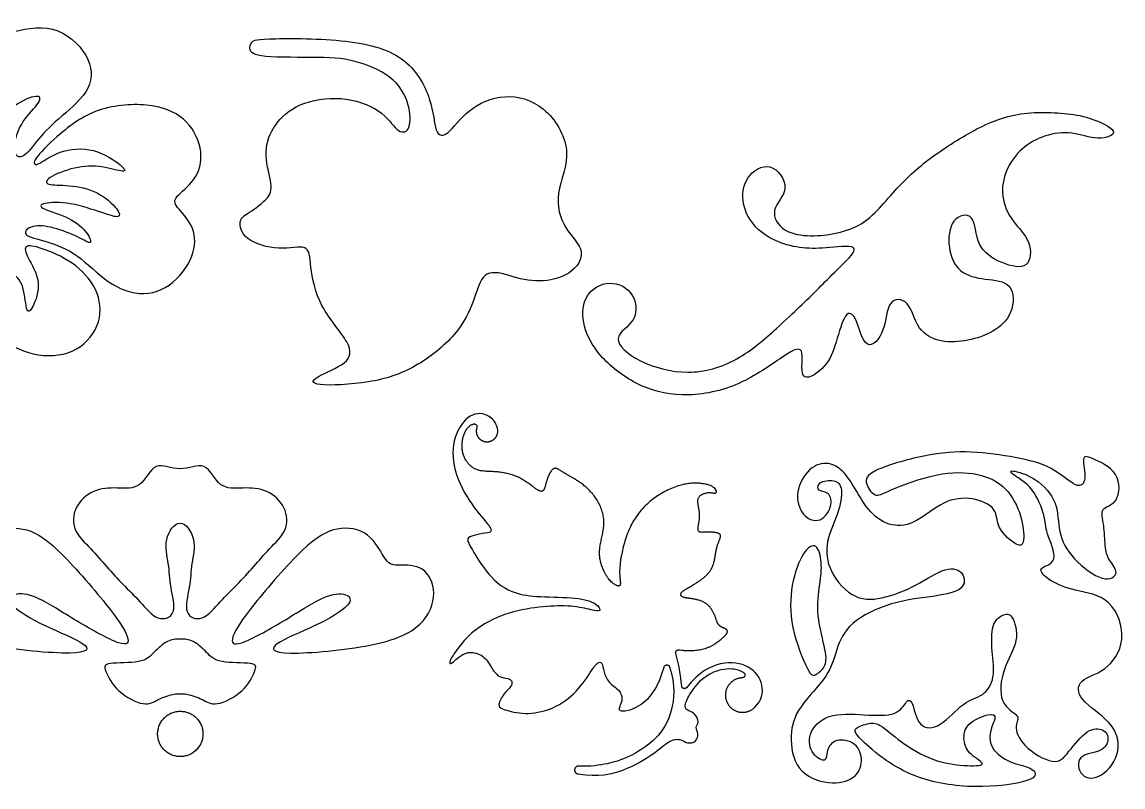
# Model space of a CAD drawing. Header units: millimetres. Extents: x -103 to 104, y -99 to 78.
# Drawn here: x 34.2 to 103.3, y -18.3 to 29.6 of the extents above; entities that cross this region are included whole.
import ezdxf

# ---------------------------------------------------------------- set-up
doc = ezdxf.new("R2010")
doc.units = ezdxf.units.MM
doc.header["$MEASUREMENT"] = 0
doc.layers.add('Default', color=18, linetype='Continuous')

msp = doc.modelspace()

# ---------------------------------------------------------------- linework, layer by layer
at = {"color": 5, "linetype": 'ByBlock', "lineweight": -2}
for points, knots in [([(27.883, 20.571), (27.818, 20.809), (27.61, 21.294), (27.593, 21.779), (27.576, 22.263), (27.749, 22.748), (27.662, 23.233), (27.576, 23.718), (27.229, 24.202), (27.108, 24.449), (26.987, 24.696), (27.091, 24.704), (27.844, 24.211), (28.493, 23.709), (28.909, 23.146), (29.324, 22.584), (29.506, 21.96), (29.662, 21.718), (29.818, 21.476), (29.947, 21.614), (30.004, 21.939), (30.06, 22.263), (30.043, 22.774), (30.155, 23.107), (30.268, 23.441), (30.51, 23.596), (30.61, 23.995), (30.709, 24.393), (30.666, 25.033), (30.748, 25.284), (30.83, 25.535), (31.038, 25.397), (31.22, 24.981), (31.402, 24.566), (31.557, 23.873), (31.665, 23.155), (31.774, 22.437), (31.834, 21.692), (31.934, 21.398), (32.033, 21.104), (32.172, 21.259), (32.258, 21.623), (32.345, 21.986), (32.38, 22.558), (32.652, 23.099), (32.925, 23.64), (33.436, 24.15), (33.946, 24.492), (34.457, 24.834), (34.968, 25.007), (35.206, 24.99), (35.444, 24.973), (35.409, 24.765), (35.175, 24.458), (34.942, 24.15), (34.509, 23.743), (34.202, 23.211), (33.894, 22.679), (33.713, 22.021), (33.756, 21.627), (33.799, 21.233), (34.068, 21.104), (34.345, 21.264), (34.622, 21.424), (34.907, 21.874), (35.292, 22.328), (35.677, 22.783), (36.162, 23.242), (36.755, 23.761), (37.348, 24.28), (38.049, 24.86), (38.374, 25.505), (38.698, 26.15), (38.646, 26.86), (38.235, 27.565), (37.824, 28.271), (37.054, 28.972), (35.253, 29.422), (34.223, 29.171), (33.392, 28.972), (32.561, 28.773), (31.93, 28.625), (31.293, 28.677), (30.657, 28.729), (30.017, 28.98), (29.281, 29.21), (28.545, 29.439), (27.714, 29.647), (26.892, 29.513), (26.07, 29.378), (25.256, 28.902), (24.741, 28.318), (24.226, 27.734), (24.009, 27.041), (24.087, 25.622), (24.382, 24.895), (24.689, 24.336), (24.996, 23.778), (25.317, 23.389), (25.343, 23.068), (25.048, 23.138), (24.589, 23.371), (24.131, 23.605), (23.507, 24.003), (22.802, 24.259), (22.097, 24.514), (21.309, 24.626), (20.586, 24.553), (19.863, 24.479), (19.206, 24.22), (18.63, 23.787), (18.054, 23.354), (17.561, 22.748), (17.327, 22.129), (17.094, 21.51), (17.119, 20.878), (17.262, 20.411), (17.405, 19.944), (17.665, 19.641), (17.474, 18.983), (17.024, 18.628), (16.817, 18.139), (16.609, 17.65), (16.643, 17.027), (16.89, 16.438), (17.137, 15.849), (17.596, 15.295), (18.323, 14.941), (19.05, 14.586), (20.045, 14.43), (21.01, 14.629), (21.975, 14.828), (22.91, 15.382), (23.767, 15.728), (24.624, 16.074), (25.403, 16.213), (25.957, 16.356), (26.511, 16.499), (26.84, 16.646), (26.914, 16.776), (26.987, 16.905), (26.805, 17.018), (26.381, 17.061), (25.957, 17.105), (25.291, 17.079), (24.594, 17.074), (23.897, 17.07), (23.17, 17.087), (22.646, 17.204), (22.123, 17.321), (21.802, 17.537), (21.75, 17.637), (21.698, 17.736), (21.915, 17.719), (22.287, 17.741), (22.659, 17.762), (23.187, 17.823), (23.862, 18.035), (24.537, 18.247), (25.36, 18.611), (25.762, 18.853), (26.165, 19.095), (26.147, 19.217), (25.827, 19.269), (25.507, 19.32), (24.884, 19.303), (24.343, 19.377), (23.802, 19.45), (23.343, 19.615), (22.958, 19.892), (22.573, 20.169), (22.261, 20.558), (22.226, 20.684), (22.192, 20.809), (22.434, 20.671), (22.936, 20.688), (23.438, 20.705), (24.2, 20.879), (24.953, 20.943), (25.706, 21.008), (26.45, 20.965), (26.922, 20.848), (27.394, 20.731), (27.593, 20.541), (27.732, 20.441), (27.87, 20.342), (27.948, 20.333), (27.883, 20.571)], [0, 0, 0, 0, 0.015385, 0.015385, 0.015385, 0.030769, 0.030769, 0.030769, 0.046154, 0.046154, 0.046154, 0.061538, 0.061538, 0.076923, 0.076923, 0.076923, 0.092308, 0.092308, 0.092308, 0.107692, 0.107692, 0.107692, 0.123077, 0.123077, 0.123077, 0.138462, 0.138462, 0.138462, 0.153846, 0.153846, 0.153846, 0.169231, 0.169231, 0.169231, 0.184615, 0.184615, 0.184615, 0.2, 0.2, 0.2, 0.215385, 0.215385, 0.215385, 0.230769, 0.230769, 0.230769, 0.246154, 0.246154, 0.246154, 0.261538, 0.261538, 0.261538, 0.276923, 0.276923, 0.276923, 0.292308, 0.292308, 0.292308, 0.307692, 0.307692, 0.307692, 0.323077, 0.323077, 0.323077, 0.338462, 0.338462, 0.338462, 0.353846, 0.353846, 0.353846, 0.369231, 0.369231, 0.369231, 0.384615, 0.384615, 0.384615, 0.4, 0.4, 0.415385, 0.415385, 0.415385, 0.430769, 0.430769, 0.430769, 0.446154, 0.446154, 0.446154, 0.461538, 0.461538, 0.461538, 0.476923, 0.476923, 0.476923, 0.492308, 0.492308, 0.507692, 0.507692, 0.507692, 0.523077, 0.523077, 0.538462, 0.538462, 0.538462, 0.553846, 0.553846, 0.553846, 0.569231, 0.569231, 0.569231, 0.584615, 0.584615, 0.584615, 0.6, 0.6, 0.6, 0.615385, 0.615385, 0.615385, 0.630769, 0.630769, 0.646154, 0.646154, 0.646154, 0.661538, 0.661538, 0.661538, 0.676923, 0.676923, 0.676923, 0.692308, 0.692308, 0.692308, 0.707692, 0.707692, 0.707692, 0.723077, 0.723077, 0.723077, 0.738462, 0.738462, 0.738462, 0.753846, 0.753846, 0.753846, 0.769231, 0.769231, 0.769231, 0.784615, 0.784615, 0.784615, 0.8, 0.8, 0.8, 0.815385, 0.815385, 0.815385, 0.830769, 0.830769, 0.830769, 0.846154, 0.846154, 0.846154, 0.861538, 0.861538, 0.861538, 0.876923, 0.876923, 0.876923, 0.892308, 0.892308, 0.892308, 0.907692, 0.907692, 0.907692, 0.923077, 0.923077, 0.923077, 0.938462, 0.938462, 0.938462, 0.953846, 0.953846, 0.953846, 0.969231, 0.969231, 0.969231, 1, 1, 1, 1]), ([(64.788, 13.754), (64.129, 13.96), (63.606, 14.036), (63.273, 13.762), (62.94, 13.488), (62.796, 12.863), (62.552, 12.188), (62.307, 11.513), (61.961, 10.788), (61.337, 10.062), (60.712, 9.336), (59.809, 8.611), (58.898, 8.096), (57.987, 7.581), (57.067, 7.277), (55.957, 7.096), (54.848, 6.915), (53.548, 6.856), (52.941, 6.927), (52.333, 6.999), (52.418, 7.201), (52.84, 7.442), (53.261, 7.682), (54.021, 7.961), (54.438, 8.294), (54.856, 8.627), (54.932, 9.016), (54.599, 9.606), (54.266, 10.197), (52.78, 11.783), (52.443, 13.606), (52.359, 14.277), (52.274, 14.948), (52.274, 15.378), (51.966, 15.5), (51.658, 15.623), (51.042, 15.437), (50.338, 15.466), (49.633, 15.496), (48.84, 15.741), (48.401, 16.082), (47.962, 16.424), (47.878, 16.863), (47.929, 17.133), (47.979, 17.403), (48.165, 17.504), (48.511, 17.732), (48.857, 17.96), (49.363, 18.314), (49.625, 18.631), (49.886, 18.947), (49.903, 19.226), (49.815, 19.711), (49.726, 20.196), (49.532, 20.888), (49.549, 21.512), (49.566, 22.137), (49.793, 22.693), (50.148, 23.196), (50.502, 23.698), (50.983, 24.145), (51.692, 24.449), (52.401, 24.752), (53.337, 24.913), (54.236, 24.845), (55.135, 24.778), (55.995, 24.482), (56.578, 24.082), (57.16, 23.681), (57.463, 23.174), (58.037, 22.685), (58.307, 22.702), (58.455, 22.959), (58.603, 23.217), (58.628, 23.715), (58.497, 24.284), (58.366, 24.854), (58.079, 25.495), (57.514, 26.005), (56.949, 26.516), (56.105, 26.896), (55.337, 27.119), (54.569, 27.343), (53.877, 27.41), (52.814, 27.427), (51.751, 27.444), (50.317, 27.41), (49.523, 27.486), (48.73, 27.562), (48.578, 27.748), (48.54, 27.921), (48.502, 28.094), (48.578, 28.254), (48.646, 28.368), (48.713, 28.482), (48.772, 28.549), (49.755, 28.587)], [1.3061224, 1.3061224, 1.3061224, 1.3061224, 1.3265306, 1.3265306, 1.3265306, 1.3469388, 1.3469388, 1.3469388, 1.3673469, 1.3673469, 1.3673469, 1.3877551, 1.3877551, 1.3877551, 1.4081633, 1.4081633, 1.4081633, 1.4285714, 1.4285714, 1.4285714, 1.4489796, 1.4489796, 1.4489796, 1.4693878, 1.4693878, 1.4693878, 1.4897959, 1.4897959, 1.4897959, 1.5102041, 1.5306122, 1.5306122, 1.5306122, 1.5510204, 1.5510204, 1.5510204, 1.5714286, 1.5714286, 1.5714286, 1.5918367, 1.5918367, 1.5918367, 1.6122449, 1.6122449, 1.6122449, 1.6326531, 1.6326531, 1.6326531, 1.6530612, 1.6530612, 1.6530612, 1.6734694, 1.6734694, 1.6734694, 1.6938776, 1.6938776, 1.6938776, 1.7142857, 1.7142857, 1.7142857, 1.7346939, 1.7346939, 1.7346939, 1.755102, 1.755102, 1.755102, 1.7755102, 1.7755102, 1.7755102, 1.7959184, 1.7959184, 1.8163265, 1.8163265, 1.8163265, 1.8367347, 1.8367347, 1.8367347, 1.8571429, 1.8571429, 1.8571429, 1.877551, 1.877551, 1.877551, 1.8979592, 1.8979592, 1.8979592, 1.9183673, 1.9183673, 1.9183673, 1.9387755, 1.9387755, 1.9387755, 1.9591837, 1.9591837, 1.9591837, 2, 2, 2, 2]), ([(49.755, 28.587), (50.738, 28.625), (52.645, 28.634), (54.24, 28.478), (55.835, 28.322), (57.118, 28.001), (58.033, 27.343), (58.949, 26.685), (59.497, 25.689), (59.78, 24.837), (60.062, 23.985), (60.079, 23.276), (60.218, 22.892), (60.358, 22.508), (60.619, 22.449), (60.953, 22.723), (61.286, 22.997), (61.691, 23.605), (62.29, 24.081), (62.889, 24.558), (63.682, 24.904), (64.509, 24.963), (65.336, 25.022), (66.197, 24.795), (66.935, 24.183), (67.673, 23.571), (68.289, 22.575), (68.374, 21.618), (68.458, 20.66), (68.011, 19.74), (67.889, 18.918), (67.766, 18.095), (67.969, 17.369), (68.332, 16.779), (68.694, 16.188), (69.218, 15.732), (69.298, 15.247), (69.378, 14.762), (69.015, 14.247), (68.019, 13.579), (66.613, 13.276), (65.446, 13.547), (64.788, 13.754)], [2, 2, 2, 2, 2.0204082, 2.0204082, 2.0204082, 2.0408163, 2.0408163, 2.0408163, 2.0612245, 2.0612245, 2.0612245, 2.0816327, 2.0816327, 2.0816327, 2.1020408, 2.1020408, 2.1020408, 2.122449, 2.122449, 2.122449, 2.1428571, 2.1428571, 2.1428571, 2.1632653, 2.1632653, 2.1632653, 2.1836735, 2.1836735, 2.1836735, 2.2040816, 2.2040816, 2.2040816, 2.2244898, 2.2244898, 2.2244898, 2.244898, 2.244898, 2.244898, 2.2653061, 2.2653061, 2.2857143, 2.3061224, 2.3061224, 2.3061224, 2.3061224]), ([(36.452, 22.467), (37.088, 23.025), (37.893, 23.674), (38.889, 24.051), (39.884, 24.427), (41.07, 24.531), (42.048, 24.436), (43.026, 24.341), (43.797, 24.046), (44.359, 23.562), (44.922, 23.077), (45.277, 22.402), (45.407, 21.753), (45.536, 21.104), (45.441, 20.48), (45.143, 19.978), (44.844, 19.476), (44.342, 19.095), (44.069, 18.823), (43.797, 18.55), (43.753, 18.386), (43.926, 18.126), (44.1, 17.866), (44.489, 17.511), (44.753, 17.061), (45.017, 16.611), (45.156, 16.066), (45.021, 15.43), (44.887, 14.793), (44.48, 14.066), (43.918, 13.53), (43.355, 12.993), (42.637, 12.647), (41.884, 12.625), (41.131, 12.604), (40.343, 12.907), (39.646, 13.387), (38.949, 13.867), (38.343, 14.525), (37.712, 14.98), (37.08, 15.434), (36.422, 15.685), (35.816, 15.867), (35.21, 16.049), (34.656, 16.161), (34.5, 16.334), (34.345, 16.507), (34.587, 16.741), (34.933, 16.832), (35.279, 16.923), (35.729, 16.871), (36.236, 16.737), (36.742, 16.603), (37.305, 16.386), (38.144, 15.979), (38.421, 15.789), (38.512, 15.828), (38.603, 15.867), (38.508, 16.135), (38.283, 16.438), (38.058, 16.741), (37.703, 17.079), (37.179, 17.338), (36.656, 17.598), (35.963, 17.78), (35.643, 17.931), (35.323, 18.083), (35.375, 18.204), (35.699, 18.277), (36.024, 18.351), (36.621, 18.377), (37.292, 18.26), (37.963, 18.143), (38.707, 17.884), (39.244, 17.702), (39.78, 17.52), (40.109, 17.416), (40.261, 17.451), (40.412, 17.485), (40.386, 17.659), (39.928, 18.247), (39.495, 18.663), (38.954, 18.935), (38.413, 19.208), (37.764, 19.338), (36.647, 19.442), (35.712, 19.39), (35.712, 19.701), (36.019, 19.905), (36.327, 20.108), (36.941, 20.359), (37.538, 20.493), (38.136, 20.627), (38.716, 20.645), (39.257, 20.567), (39.798, 20.489), (40.3, 20.316), (40.533, 20.299), (40.767, 20.281), (40.732, 20.42), (40.395, 20.701), (40.057, 20.982), (39.417, 21.406), (38.716, 21.588), (38.015, 21.77), (37.253, 21.709), (36.63, 21.484), (36.006, 21.259), (35.522, 20.87), (35.253, 20.757), (34.985, 20.645), (34.933, 20.809), (35.141, 21.125), (35.349, 21.441), (35.816, 21.909), (36.452, 22.467)], [0, 0, 0, 0, 0.02439, 0.02439, 0.02439, 0.04878, 0.04878, 0.04878, 0.073171, 0.073171, 0.073171, 0.097561, 0.097561, 0.097561, 0.121951, 0.121951, 0.121951, 0.146341, 0.146341, 0.146341, 0.170732, 0.170732, 0.170732, 0.195122, 0.195122, 0.195122, 0.219512, 0.219512, 0.219512, 0.243902, 0.243902, 0.243902, 0.268293, 0.268293, 0.268293, 0.292683, 0.292683, 0.292683, 0.317073, 0.317073, 0.317073, 0.341463, 0.341463, 0.341463, 0.365854, 0.365854, 0.365854, 0.390244, 0.390244, 0.390244, 0.414634, 0.414634, 0.414634, 0.439024, 0.439024, 0.463415, 0.463415, 0.463415, 0.487805, 0.487805, 0.487805, 0.512195, 0.512195, 0.512195, 0.536585, 0.536585, 0.536585, 0.560976, 0.560976, 0.560976, 0.585366, 0.585366, 0.585366, 0.609756, 0.609756, 0.609756, 0.634146, 0.634146, 0.634146, 0.658537, 0.658537, 0.682927, 0.682927, 0.682927, 0.707317, 0.707317, 0.731707, 0.756098, 0.756098, 0.756098, 0.780488, 0.780488, 0.780488, 0.804878, 0.804878, 0.804878, 0.829268, 0.829268, 0.829268, 0.853659, 0.853659, 0.853659, 0.878049, 0.878049, 0.878049, 0.902439, 0.902439, 0.902439, 0.926829, 0.926829, 0.926829, 0.95122, 0.95122, 0.95122, 1, 1, 1, 1]), ([(35.5, 15.443), (36.024, 15.27), (36.751, 14.967), (38.006, 14.092), (38.534, 13.521), (38.841, 12.881), (39.148, 12.24), (39.235, 11.53), (39.032, 10.855), (38.828, 10.18), (38.335, 9.539), (37.655, 9.159), (36.976, 8.778), (36.11, 8.656), (35.266, 8.791), (34.422, 8.925), (33.6, 9.314), (32.973, 9.734), (32.345, 10.154), (31.912, 10.604), (31.601, 10.782), (31.289, 10.959), (31.099, 10.864), (30.804, 10.526), (30.51, 10.189), (30.112, 9.609), (29.623, 9.245), (29.134, 8.882), (28.554, 8.734), (27.732, 8.704), (26.909, 8.674), (25.845, 8.76), (24.962, 9.016), (24.079, 9.271), (23.378, 9.695), (22.854, 10.262), (22.33, 10.829), (21.984, 11.539), (21.954, 12.279), (21.923, 13.019), (22.209, 13.789), (23.23, 14.871), (23.966, 15.183), (25.645, 15.78), (26.589, 16.066), (27.061, 16.139), (27.532, 16.213), (27.532, 16.074), (27.329, 15.88), (27.126, 15.685), (26.719, 15.434), (26.502, 15.131), (26.286, 14.828), (26.26, 14.473), (26.091, 14.11), (25.922, 13.746), (25.611, 13.374), (25.524, 13.188), (25.438, 13.002), (25.576, 13.002), (26.048, 13.127), (26.52, 13.253), (27.325, 13.504), (27.991, 13.945), (28.658, 14.387), (29.186, 15.019), (29.515, 15.334), (29.844, 15.65), (29.973, 15.65), (30.021, 15.356), (30.069, 15.062), (30.034, 14.473), (29.943, 13.971), (29.852, 13.469), (29.705, 13.054), (29.493, 12.694), (29.281, 12.335), (29.004, 12.032), (28.969, 11.842), (28.935, 11.651), (29.142, 11.573), (29.597, 11.816), (30.051, 12.058), (30.752, 12.621), (31.159, 13.235), (31.566, 13.85), (31.679, 14.516), (31.761, 14.941), (31.843, 15.365), (31.895, 15.546), (32.025, 15.516), (32.155, 15.486), (32.362, 15.244), (32.609, 14.954), (32.856, 14.664), (33.141, 14.326), (33.739, 13.815), (34.05, 13.642), (34.405, 12.751), (34.448, 12.032), (34.535, 11.716), (34.622, 11.4), (34.751, 11.487), (34.924, 11.829), (35.098, 12.171), (35.314, 12.768), (35.249, 13.344), (35.184, 13.919), (34.838, 14.473), (34.639, 14.863), (34.44, 15.252), (34.388, 15.477), (34.522, 15.568), (34.656, 15.659), (34.976, 15.616), (35.5, 15.443)], [0, 0, 0, 0, 0.02439, 0.02439, 0.04878, 0.04878, 0.04878, 0.073171, 0.073171, 0.073171, 0.097561, 0.097561, 0.097561, 0.121951, 0.121951, 0.121951, 0.146341, 0.146341, 0.146341, 0.170732, 0.170732, 0.170732, 0.195122, 0.195122, 0.195122, 0.219512, 0.219512, 0.219512, 0.243902, 0.243902, 0.243902, 0.268293, 0.268293, 0.268293, 0.292683, 0.292683, 0.292683, 0.317073, 0.317073, 0.317073, 0.341463, 0.341463, 0.365854, 0.365854, 0.390244, 0.390244, 0.390244, 0.414634, 0.414634, 0.414634, 0.439024, 0.439024, 0.439024, 0.463415, 0.463415, 0.463415, 0.487805, 0.487805, 0.487805, 0.512195, 0.512195, 0.512195, 0.536585, 0.536585, 0.536585, 0.560976, 0.560976, 0.560976, 0.585366, 0.585366, 0.585366, 0.609756, 0.609756, 0.609756, 0.634146, 0.634146, 0.634146, 0.658537, 0.658537, 0.658537, 0.682927, 0.682927, 0.682927, 0.707317, 0.707317, 0.707317, 0.731707, 0.731707, 0.731707, 0.756098, 0.756098, 0.756098, 0.780488, 0.780488, 0.780488, 0.804878, 0.804878, 0.829268, 0.829268, 0.853659, 0.853659, 0.853659, 0.878049, 0.878049, 0.878049, 0.902439, 0.902439, 0.902439, 0.926829, 0.926829, 0.926829, 0.95122, 0.95122, 0.95122, 1, 1, 1, 1]), ([(86.477, 0.4), (86.752, -0.062), (87.064, -0.625), (87.454, -1.051), (87.843, -1.476), (88.311, -1.764), (88.796, -1.866), (89.282, -1.967), (89.785, -1.884), (90.324, -1.59), (90.864, -1.296), (91.439, -0.793), (92.626, -0.217), (93.237, -0.146), (93.812, -0.235), (94.388, -0.325), (94.927, -0.577), (95.161, -0.901), (95.395, -1.224), (95.323, -1.62), (95.538, -2.039), (95.754, -2.459), (96.258, -2.902), (96.569, -3.07), (96.881, -3.238), (97.001, -3.13), (97.037, -2.794), (97.073, -2.459), (97.025, -1.896), (96.845, -1.302), (96.665, -0.709), (96.353, -0.086), (95.904, 0.376), (95.454, 0.837), (94.867, 1.137), (94.142, 1.293), (93.417, 1.449), (92.554, 1.461), (91.559, 1.257), (90.564, 1.053), (89.437, 0.634), (88.784, 0.352), (88.131, 0.07), (87.951, -0.074), (87.741, 0.01), (87.532, 0.094), (87.292, 0.406), (87.202, 0.694), (87.112, 0.981), (87.172, 1.245), (87.819, 1.557), (88.466, 1.868), (89.701, 2.228), (91.871, 2.659), (92.805, 2.731), (93.752, 2.695), (94.699, 2.659), (95.658, 2.515), (96.515, 2.354), (97.372, 2.192), (98.127, 2.012), (98.769, 1.664), (99.41, 1.317), (99.937, 0.801), (100.297, 0.646), (100.657, 0.49), (100.848, 0.694), (100.878, 1.065), (100.908, 1.437), (100.776, 1.976), (100.794, 2.228), (100.812, 2.479), (100.98, 2.444), (101.4, 2.27), (101.819, 2.096), (102.49, 1.784), (102.802, 1.281), (103.114, 0.777), (103.066, 0.082), (102.832, -0.289), (102.598, -0.661), (102.179, -0.709), (102.029, -0.913), (101.879, -1.116), (101.999, -1.476), (102.059, -1.896), (102.119, -2.315), (102.119, -2.794), (102.155, -3.166), (102.191, -3.538), (102.263, -3.801), (102.43, -4.071), (102.598, -4.341), (102.862, -4.616), (102.832, -4.868), (102.802, -5.12), (102.478, -5.348), (101.448, -5.06), (100.74, -4.544), (100.237, -3.999), (99.734, -3.454), (99.434, -2.878), (99.182, -1.692), (99.23, -1.08), (99.014, -0.505), (98.799, 0.07), (98.319, 0.61), (97.24, 1.317), (96.641, 1.485), (96.383, 1.509), (96.126, 1.533), (96.21, 1.413), (96.479, 1.227), (96.749, 1.041), (97.204, 0.789), (97.563, 0.332), (97.922, -0.126), (98.184, -0.79), (98.298, -1.247), (98.413, -1.704), (98.38, -1.956), (98.536, -2.433), (98.693, -2.91), (99.039, -3.614), (98.937, -3.995), (98.835, -4.377), (98.283, -4.437), (98.157, -4.616), (98.032, -4.796), (98.331, -5.096), (98.733, -5.348), (99.134, -5.599), (99.638, -5.803), (100.303, -5.959), (100.968, -6.115), (101.795, -6.223), (102.371, -6.756), (102.946, -7.289), (103.27, -8.248), (103.192, -9.051), (103.114, -9.854), (102.155, -11.149), (101.004, -11.389), (100.704, -11.664), (100.405, -11.94), (100.381, -12.372), (100.752, -12.815), (101.124, -13.259), (101.891, -13.714), (102.377, -14.253), (102.862, -14.793), (103.066, -15.416), (102.946, -16.027), (102.826, -16.639), (102.383, -17.238), (101.927, -17.526), (101.472, -17.813), (101.004, -17.789), (100.728, -17.52), (100.453, -17.25), (100.369, -16.735), (100.621, -16.465), (100.872, -16.195), (101.46, -16.171), (102.179, -15.848), (102.311, -15.548), (102.323, -15.296), (102.335, -15.044), (102.227, -14.841), (101.999, -14.727), (101.771, -14.613), (101.424, -14.589), (101.034, -14.847), (100.645, -15.104), (100.213, -15.644), (99.883, -16.057), (99.554, -16.471), (99.326, -16.758), (98.835, -16.681), (98.343, -16.603), (97.588, -16.159), (96.689, -15.248), (96.545, -14.781), (96.569, -14.475), (96.593, -14.169), (96.785, -14.026), (96.623, -13.834), (96.461, -13.642), (95.946, -13.402), (95.73, -12.893), (95.514, -12.384), (95.598, -11.604), (95.832, -10.933), (96.066, -10.262), (96.449, -9.699), (96.557, -9.117), (96.665, -8.536), (96.497, -7.937), (96.311, -7.661), (96.126, -7.385), (95.922, -7.433), (95.7, -7.547), (95.478, -7.661), (95.239, -7.841), (95.125, -8.23), (95.011, -8.62), (95.023, -9.219), (95.119, -10.37), (95.203, -10.921), (95.119, -11.395), (95.035, -11.868), (94.783, -12.264), (94.454, -12.491), (94.124, -12.719), (93.716, -12.779), (93.261, -13.115), (92.805, -13.45), (92.302, -14.062), (91.817, -14.361), (91.331, -14.661), (90.864, -14.649), (90.576, -14.337), (90.288, -14.026), (90.181, -13.414), (90.067, -13.109), (89.953, -12.803), (89.833, -12.803), (89.683, -12.983), (89.533, -13.163), (89.353, -13.522), (88.49, -13.846), (87.807, -13.81), (87.052, -13.768), (86.297, -13.726), (85.47, -13.678), (84.853, -13.882), (84.235, -14.086), (83.828, -14.541), (83.678, -14.991), (83.528, -15.44), (83.636, -15.883), (83.858, -16.189), (84.08, -16.495), (84.415, -16.663), (84.715, -16.555), (84.679, -16.279), (84.751, -16.009), (84.823, -15.74), (85.002, -15.476), (85.662, -15.296), (86.141, -15.38), (86.447, -15.626), (86.752, -15.871), (86.884, -16.279), (86.872, -16.669), (86.86, -17.058), (86.705, -17.43), (86.351, -17.687), (85.997, -17.945), (85.446, -18.089), (84.799, -18.017), (84.151, -17.945), (83.408, -17.657), (82.983, -17.112), (82.557, -16.567), (82.449, -15.764), (82.473, -15.092), (82.497, -14.421), (82.653, -13.882), (83.516, -12.647), (84.223, -11.952), (85.038, -10.741), (85.146, -10.226), (85.326, -9.681), (85.506, -9.135), (85.758, -8.56), (86.908, -7.541), (87.807, -7.098), (88.754, -6.822), (89.701, -6.546), (90.696, -6.438), (92.254, -6.211), (92.818, -6.091), (93.381, -5.587), (93.381, -5.204), (93.195, -4.94), (93.009, -4.676), (92.638, -4.533), (92.122, -4.682), (91.607, -4.832), (90.948, -5.276), (90.3, -5.623), (89.653, -5.971), (89.018, -6.223), (88.383, -6.384), (87.747, -6.546), (87.112, -6.618), (85.901, -6.067), (85.326, -5.443), (85.008, -4.808), (84.691, -4.173), (84.631, -3.526), (84.751, -2.914), (84.871, -2.303), (85.17, -1.728), (85.368, -1.164), (85.566, -0.601), (85.662, -0.05), (85.62, 0.31), (85.578, 0.67), (85.398, 0.837), (85.122, 0.894), (84.847, 0.95), (84.475, 0.895), (84.29, 0.759), (84.106, 0.622), (84.109, 0.404), (84.221, 0.31), (84.333, 0.216), (84.554, 0.246), (84.727, 0.125), (84.899, 0.003), (85.023, -0.269), (84.953, -0.621), (84.883, -0.973), (84.619, -1.404), (84.277, -1.542), (83.936, -1.68), (83.516, -1.524), (83.234, -1.188), (82.953, -0.853), (82.809, -0.337), (82.892, 0.194), (82.974, 0.725), (83.283, 1.271), (83.643, 1.595), (84.002, 1.918), (84.413, 2.019), (84.767, 1.98), (85.122, 1.94), (85.422, 1.76), (85.692, 1.491), (85.961, 1.221), (86.201, 0.861), (86.477, 0.4)], [0, 0, 0, 0, 0.008197, 0.008197, 0.008197, 0.016393, 0.016393, 0.016393, 0.02459, 0.02459, 0.02459, 0.032787, 0.032787, 0.040984, 0.040984, 0.040984, 0.04918, 0.04918, 0.04918, 0.057377, 0.057377, 0.057377, 0.065574, 0.065574, 0.065574, 0.07377, 0.07377, 0.07377, 0.081967, 0.081967, 0.081967, 0.090164, 0.090164, 0.090164, 0.098361, 0.098361, 0.098361, 0.106557, 0.106557, 0.106557, 0.114754, 0.114754, 0.114754, 0.122951, 0.122951, 0.122951, 0.131148, 0.131148, 0.131148, 0.139344, 0.139344, 0.139344, 0.147541, 0.147541, 0.155738, 0.155738, 0.155738, 0.163934, 0.163934, 0.163934, 0.172131, 0.172131, 0.172131, 0.180328, 0.180328, 0.180328, 0.188525, 0.188525, 0.188525, 0.196721, 0.196721, 0.196721, 0.204918, 0.204918, 0.204918, 0.213115, 0.213115, 0.213115, 0.221311, 0.221311, 0.221311, 0.229508, 0.229508, 0.229508, 0.237705, 0.237705, 0.237705, 0.245902, 0.245902, 0.245902, 0.254098, 0.254098, 0.254098, 0.262295, 0.262295, 0.262295, 0.270492, 0.270492, 0.278689, 0.278689, 0.278689, 0.286885, 0.286885, 0.295082, 0.295082, 0.295082, 0.303279, 0.303279, 0.311475, 0.311475, 0.311475, 0.319672, 0.319672, 0.319672, 0.327869, 0.327869, 0.327869, 0.336066, 0.336066, 0.336066, 0.344262, 0.344262, 0.344262, 0.352459, 0.352459, 0.352459, 0.360656, 0.360656, 0.360656, 0.368852, 0.368852, 0.368852, 0.377049, 0.377049, 0.377049, 0.385246, 0.385246, 0.385246, 0.393443, 0.393443, 0.393443, 0.401639, 0.409836, 0.409836, 0.409836, 0.418033, 0.418033, 0.418033, 0.42623, 0.42623, 0.42623, 0.434426, 0.434426, 0.434426, 0.442623, 0.442623, 0.442623, 0.45082, 0.45082, 0.45082, 0.459016, 0.459016, 0.459016, 0.467213, 0.467213, 0.47541, 0.47541, 0.47541, 0.483607, 0.483607, 0.483607, 0.491803, 0.491803, 0.491803, 0.5, 0.5, 0.5, 0.508197, 0.508197, 0.508197, 0.516393, 0.516393, 0.52459, 0.52459, 0.52459, 0.532787, 0.532787, 0.532787, 0.540984, 0.540984, 0.540984, 0.54918, 0.54918, 0.54918, 0.557377, 0.557377, 0.557377, 0.565574, 0.565574, 0.565574, 0.57377, 0.57377, 0.57377, 0.581967, 0.581967, 0.581967, 0.590164, 0.590164, 0.598361, 0.598361, 0.598361, 0.606557, 0.606557, 0.606557, 0.614754, 0.614754, 0.614754, 0.622951, 0.622951, 0.622951, 0.631148, 0.631148, 0.631148, 0.639344, 0.639344, 0.639344, 0.647541, 0.647541, 0.647541, 0.655738, 0.655738, 0.663934, 0.663934, 0.663934, 0.672131, 0.672131, 0.672131, 0.680328, 0.680328, 0.680328, 0.688525, 0.688525, 0.688525, 0.696721, 0.696721, 0.704918, 0.704918, 0.704918, 0.713115, 0.713115, 0.721311, 0.721311, 0.721311, 0.729508, 0.729508, 0.729508, 0.737705, 0.737705, 0.737705, 0.745902, 0.745902, 0.745902, 0.754098, 0.754098, 0.754098, 0.762295, 0.762295, 0.762295, 0.770492, 0.770492, 0.778689, 0.778689, 0.786885, 0.786885, 0.786885, 0.795082, 0.795082, 0.803279, 0.803279, 0.803279, 0.811475, 0.811475, 0.819672, 0.819672, 0.827869, 0.827869, 0.827869, 0.836066, 0.836066, 0.836066, 0.844262, 0.844262, 0.844262, 0.852459, 0.852459, 0.852459, 0.860656, 0.860656, 0.868852, 0.868852, 0.868852, 0.877049, 0.877049, 0.877049, 0.885246, 0.885246, 0.885246, 0.893443, 0.893443, 0.893443, 0.901639, 0.901639, 0.901639, 0.909836, 0.909836, 0.909836, 0.918033, 0.918033, 0.918033, 0.92623, 0.92623, 0.92623, 0.934426, 0.934426, 0.934426, 0.942623, 0.942623, 0.942623, 0.95082, 0.95082, 0.95082, 0.959016, 0.959016, 0.959016, 0.967213, 0.967213, 0.967213, 0.97541, 0.97541, 0.97541, 0.983607, 0.983607, 0.983607, 1, 1, 1, 1]), ([(37.695, -7.898), (38.651, -8.472), (39.706, -9.056), (40.289, -9.253), (40.872, -9.45), (40.984, -9.261), (40.842, -8.858), (40.701, -8.455), (40.306, -7.838), (39.487, -6.813), (38.668, -5.788), (37.425, -4.356), (36.499, -3.473), (35.573, -2.59), (34.964, -2.255), (34.304, -2.131), (33.643, -2.007), (32.932, -2.092), (32.404, -2.508), (31.877, -2.924), (31.534, -3.67), (31.259, -4.039), (30.985, -4.408), (30.779, -4.399), (30.385, -4.391), (29.99, -4.382), (29.407, -4.373), (28.974, -4.652), (28.541, -4.931), (28.258, -5.497), (28.254, -6.144), (28.249, -6.792), (28.524, -7.521), (29.128, -8.095), (29.733, -8.67), (30.668, -9.09), (32.25, -9.403), (33.832, -9.716), (36.061, -9.922), (37.232, -9.9), (38.403, -9.879), (38.514, -9.63), (38.064, -9.313), (37.614, -8.996), (36.602, -8.61), (34.801, -7.752), (34.012, -7.28), (33.686, -6.929), (33.36, -6.577), (33.497, -6.346), (33.798, -6.243), (34.098, -6.14), (34.561, -6.166), (35.221, -6.462), (35.881, -6.757), (36.739, -7.323), (37.695, -7.898)], [0, 0, 0, 0, 0.05, 0.05, 0.05, 0.1, 0.1, 0.1, 0.15, 0.15, 0.15, 0.2, 0.2, 0.2, 0.25, 0.25, 0.25, 0.3, 0.3, 0.3, 0.35, 0.35, 0.35, 0.4, 0.4, 0.4, 0.45, 0.45, 0.45, 0.5, 0.5, 0.5, 0.55, 0.55, 0.55, 0.6, 0.6, 0.6, 0.65, 0.65, 0.65, 0.7, 0.7, 0.7, 0.75, 0.75, 0.8, 0.8, 0.8, 0.85, 0.85, 0.85, 0.9, 0.9, 0.9, 1, 1, 1, 1]), ([(50.618, -7.898), (49.662, -8.472), (48.607, -9.056), (48.024, -9.253), (47.441, -9.45), (47.329, -9.261), (47.471, -8.858), (47.612, -8.455), (48.007, -7.838), (48.826, -6.813), (49.645, -5.788), (50.888, -4.356), (51.814, -3.473), (52.74, -2.59), (53.349, -2.255), (54.009, -2.131), (54.67, -2.007), (55.382, -2.092), (55.909, -2.508), (56.436, -2.924), (56.779, -3.67), (57.054, -4.039), (57.328, -4.408), (57.534, -4.399), (57.928, -4.391), (58.323, -4.382), (58.906, -4.373), (59.339, -4.652), (59.772, -4.931), (60.055, -5.497), (60.059, -6.144), (60.064, -6.792), (59.789, -7.521), (59.185, -8.095), (58.58, -8.67), (57.645, -9.09), (56.063, -9.403), (54.481, -9.716), (52.252, -9.922), (51.081, -9.9), (49.911, -9.879), (49.799, -9.63), (50.249, -9.313), (50.699, -8.996), (51.711, -8.61), (53.512, -7.752), (54.301, -7.28), (54.627, -6.929), (54.953, -6.577), (54.816, -6.346), (54.515, -6.243), (54.215, -6.14), (53.752, -6.166), (53.092, -6.462), (52.432, -6.757), (51.574, -7.323), (50.618, -7.898)], [0, 0, 0, 0, 0.05, 0.05, 0.05, 0.1, 0.1, 0.1, 0.15, 0.15, 0.15, 0.2, 0.2, 0.2, 0.25, 0.25, 0.25, 0.3, 0.3, 0.3, 0.35, 0.35, 0.35, 0.4, 0.4, 0.4, 0.45, 0.45, 0.45, 0.5, 0.5, 0.5, 0.55, 0.55, 0.55, 0.6, 0.6, 0.6, 0.65, 0.65, 0.65, 0.7, 0.7, 0.7, 0.75, 0.75, 0.8, 0.8, 0.8, 0.85, 0.85, 0.85, 0.9, 0.9, 0.9, 1, 1, 1, 1]), ([(83.465, -10.831), (83.199, -10.31), (82.779, -9.255), (82.578, -8.293), (82.377, -7.331), (82.395, -6.462), (82.539, -5.662), (82.683, -4.862), (82.953, -4.131), (83.234, -3.687), (83.516, -3.244), (83.81, -3.088), (84.011, -3.229), (84.211, -3.37), (84.319, -3.807), (84.349, -4.233), (84.379, -4.658), (84.331, -5.072), (84.259, -5.611), (84.187, -6.151), (84.091, -6.816), (84.163, -7.559), (84.235, -8.302), (84.475, -9.123), (84.583, -9.675), (84.691, -10.226), (84.667, -10.508), (84.541, -10.738), (84.415, -10.969), (84.187, -11.149), (84.017, -11.245), (83.846, -11.341), (83.732, -11.353), (83.465, -10.831)], [0, 0, 0, 0, 0.083333, 0.083333, 0.083333, 0.166667, 0.166667, 0.166667, 0.25, 0.25, 0.25, 0.333333, 0.333333, 0.333333, 0.416667, 0.416667, 0.416667, 0.5, 0.5, 0.5, 0.583333, 0.583333, 0.583333, 0.666667, 0.666667, 0.666667, 0.75, 0.75, 0.75, 0.833333, 0.833333, 0.833333, 1, 1, 1, 1]), ([(44.167, -9.03), (43.903, -9.03), (43.64, -9.03), (43.356, -9.175), (43.073, -9.32), (42.769, -9.611), (42.261, -10.12), (42.055, -10.338), (41.54, -10.434), (41.025, -10.53), (40.2, -10.505), (39.79, -10.556), (39.379, -10.607), (39.383, -10.735), (39.507, -11.05), (39.631, -11.364), (39.875, -11.864), (40.76, -12.681), (41.401, -12.997), (41.831, -13.068), (42.261, -13.138), (42.479, -12.963), (42.778, -12.815), (43.077, -12.668), (43.458, -12.548), (43.703, -12.493), (43.948, -12.437), (44.057, -12.446), (44.167, -12.454)], [4, 4, 4, 4, 4.090909, 4.090909, 4.090909, 4.181818, 4.181818, 4.272727, 4.272727, 4.272727, 4.363636, 4.363636, 4.363636, 4.454545, 4.454545, 4.454545, 4.545455, 4.545455, 4.636364, 4.636364, 4.636364, 4.727273, 4.727273, 4.727273, 4.818182, 4.818182, 4.818182, 5, 5, 5, 5]), ([(44.167, -12.454), (44.276, -12.446), (44.386, -12.437), (44.631, -12.493), (44.876, -12.548), (45.257, -12.668), (45.556, -12.815), (45.855, -12.963), (46.073, -13.138), (46.503, -13.068), (46.932, -12.997), (47.574, -12.681), (48.459, -11.864), (48.702, -11.364), (48.826, -11.05), (48.95, -10.735), (48.955, -10.607), (48.544, -10.556), (48.134, -10.505), (47.309, -10.53), (46.793, -10.434), (46.278, -10.338), (46.073, -10.12), (45.564, -9.611), (45.261, -9.32), (44.977, -9.175), (44.694, -9.03), (44.43, -9.03), (44.167, -9.03)], [3, 3, 3, 3, 3.181818, 3.181818, 3.181818, 3.272727, 3.272727, 3.272727, 3.363636, 3.363636, 3.363636, 3.454545, 3.454545, 3.545455, 3.545455, 3.545455, 3.636364, 3.636364, 3.636364, 3.727273, 3.727273, 3.727273, 3.818182, 3.818182, 3.909091, 3.909091, 3.909091, 4, 4, 4, 4]), ([(88.176, -16.447), (88.82, -16.914), (89.689, -17.448), (90.786, -17.792), (91.883, -18.137), (93.207, -18.293), (94.478, -18.269), (95.748, -18.245), (96.965, -18.041), (97.471, -17.801), (97.978, -17.562), (97.774, -17.286), (97.447, -17.124), (97.121, -16.962), (96.671, -16.914), (95.76, -16.531), (95.299, -16.195), (95.086, -15.821), (94.873, -15.446), (94.909, -15.032), (94.999, -14.7), (95.089, -14.367), (95.233, -14.116), (95.245, -13.948), (95.257, -13.78), (95.137, -13.696), (94.804, -13.768), (94.472, -13.84), (93.926, -14.068), (93.627, -14.364), (93.327, -14.661), (93.273, -15.026), (93.312, -15.362), (93.351, -15.698), (93.483, -16.003), (93.767, -16.264), (94.052, -16.525), (94.49, -16.741), (94.448, -16.854), (94.406, -16.968), (93.884, -16.98), (93.294, -16.941), (92.704, -16.902), (92.044, -16.812), (91.358, -16.558), (90.672, -16.303), (89.959, -15.883), (89.386, -15.467), (88.814, -15.05), (88.383, -14.637), (88.056, -14.442), (87.729, -14.247), (87.508, -14.271), (87.226, -14.34), (86.944, -14.409), (86.603, -14.523), (86.504, -14.67), (86.405, -14.817), (86.549, -14.996), (86.83, -15.287), (87.112, -15.578), (87.532, -15.979), (88.176, -16.447)], [0, 0, 0, 0, 0.045455, 0.045455, 0.045455, 0.090909, 0.090909, 0.090909, 0.136364, 0.136364, 0.136364, 0.181818, 0.181818, 0.181818, 0.227273, 0.227273, 0.272727, 0.272727, 0.272727, 0.318182, 0.318182, 0.318182, 0.363636, 0.363636, 0.363636, 0.409091, 0.409091, 0.409091, 0.454545, 0.454545, 0.454545, 0.5, 0.5, 0.5, 0.545455, 0.545455, 0.545455, 0.590909, 0.590909, 0.590909, 0.636364, 0.636364, 0.636364, 0.681818, 0.681818, 0.681818, 0.727273, 0.727273, 0.727273, 0.772727, 0.772727, 0.772727, 0.818182, 0.818182, 0.818182, 0.863636, 0.863636, 0.863636, 0.909091, 0.909091, 0.909091, 1, 1, 1, 1])]:
    msp.add_open_spline(points, degree=3, knots=knots, dxfattribs=at)
for points in [[(82.995, 11.802), (82.588, 11.41), (81.794, 10.645), (79.136, 8.302), (76.004, 7.404), (72.779, 8.298), (70.989, 9.919), (72.946, 10.83), (72.668, 12.921), (70.792, 13.554), (69.356, 12.412), (69.357, 10.605), (70.303, 8.731), (72.669, 6.832), (75.516, 6.033), (79.101, 6.687), (81.964, 8.697), (83.459, 9.649), (82.825, 6.86), (84.589, 7.877), (85.226, 9.206), (85.777, 11.456), (86.481, 11.533), (87.115, 8.755), (88.439, 10.263), (88.449, 12.346), (89.916, 12.324), (90.309, 10.307), (91.854, 9.498), (93.559, 9.65), (95.166, 10.157), (96.436, 11.312), (96.456, 13.411), (94.613, 13.482), (92.925, 13.864), (92.236, 15.477), (92.437, 17.414), (94.045, 17.812), (93.993, 15.518), (95.659, 14.456), (97.479, 14.067), (97.57, 15.949), (96.279, 17.131), (95.566, 18.704), (95.865, 20.41), (96.881, 21.79), (98.373, 22.606), (100.069, 22.819), (101.712, 22.177), (103.281, 22.722), (101.1, 23.745), (99.615, 23.93), (97.899, 24.033), (96.241, 23.838), (94.663, 23.252), (93.194, 22.456), (91.786, 21.554), (90.447, 20.552), (89.232, 19.399), (88.155, 18.127), (86.968, 16.918), (85.349, 16.365), (83.713, 16.19), (81.927, 16.413), (81.027, 17.885), (82.555, 19.155), (81.186, 21.068), (79.505, 19.972), (79.305, 18.212), (80.161, 16.689), (81.591, 15.799), (83.204, 15.425), (84.752, 15.469), (87.14, 15.777), (85.221, 14.024), (84.238, 12.995), (83.402, 12.193), (82.995, 11.802)], [(44.157, 1.648), (44.703, 1.648), (45.796, 2.263), (46.569, 0.317), (48.101, 0.486), (49.637, 0.397), (50.859, -0.732), (50.928, -2.265), (49.717, -3.357), (48.773, -4.495), (47.729, -5.625), (46.685, -6.621), (45.572, -8.002), (44.297, -7.508), (44.803, -5.73), (44.837, -4.304), (45.24, -2.778), (44.156, -1.261), (43.073, -2.778), (43.476, -4.304), (43.51, -5.73), (44.016, -7.509), (42.741, -8.002), (41.628, -6.621), (40.584, -5.625), (39.54, -4.495), (38.596, -3.357), (37.385, -2.265), (37.454, -0.732), (38.676, 0.397), (40.213, 0.486), (41.744, 0.317), (42.517, 2.263), (43.61, 1.648), (44.157, 1.648)]]:
    msp.add_open_spline(points, degree=3, dxfattribs=at)
msp.add_rational_spline([(45.588, -14.968), (45.588, -13.547), (44.167, -13.547), (42.746, -13.547), (42.746, -14.968), (42.746, -16.389), (44.167, -16.389), (45.588, -16.389), (45.588, -14.968)], [1, 0.707106781187, 1, 0.707106781187, 1, 0.707106781187, 1, 0.707106781187, 1], degree=2, knots=[0, 0, 0, 13.958724, 13.958724, 27.917449, 27.917449, 41.876173, 41.876173, 55.834898, 55.834898, 55.834898], dxfattribs=at)
at = {"layer": 'Default', "color": 5}
for points, knots in [([(64.061, 4.144), (64.001, 4.45), (63.599, 5.038), (62.448, 5.287), (61.337, 3.939), (61.114, 1.9), (62.229, -0.472), (63.634, -1.954), (63.731, -2.36), (63.151, -2.379), (62.347, -2.579), (62.093, -2.764), (62.422, -3.366), (63.624, -5.306), (65.099, -6.211), (66.603, -6.388), (69.125, -6.398), (70.351, -6.79), (70.598, -7.346), (70.029, -7.213), (68.728, -6.913), (66.992, -6.96), (64.756, -7.279), (62.657, -8.295), (61.496, -9.649), (60.983, -10.489), (61.104, -10.621), (61.349, -10.401), (61.701, -10.068), (62.351, -9.747), (63.292, -10.085), (63.709, -10.928), (64.172, -11.44), (64.748, -11.485), (64.99, -11.633), (64.95, -11.999), (64.463, -12.395), (64.021, -13.201), (64.316, -13.428), (65.788, -13.794), (67.394, -13.489), (68.893, -12.575), (70, -10.932), (70.326, -10.45), (70.629, -10.461), (70.704, -11.048), (70.989, -11.791), (71.753, -12.215), (71.923, -12.774), (71.71, -13.255), (71.632, -13.511), (72.13, -13.583), (73.337, -13.071), (74.155, -11.997), (74.499, -10.776)], [1303.728518, 1303.728518, 1303.728518, 1303.728518, 1308.802705, 1317.544063, 1326.285421, 1335.026778, 1343.768136, 1352.509494, 1361.250852, 1369.99221, 1378.733567, 1387.474925, 1396.216283, 1404.957641, 1413.698999, 1422.440356, 1431.181714, 1439.923072, 1448.66443, 1457.405787, 1466.147145, 1474.888503, 1483.629861, 1492.371219, 1501.112576, 1509.853934, 1518.595292, 1527.33665, 1536.078008, 1544.819365, 1553.560723, 1562.302081, 1571.043439, 1579.784796, 1588.526154, 1597.267512, 1606.00887, 1614.750228, 1623.491585, 1632.232943, 1640.974301, 1649.715659, 1658.457017, 1667.198374, 1675.939732, 1684.68109, 1693.422448, 1702.163806, 1710.905163, 1719.646521, 1728.387879, 1737.129237, 1745.870594, 1754.418727, 1754.418727, 1754.418727, 1754.418727]), ([(69.097, -17.477), (70.421, -17.679), (72.117, -17.28), (73.859, -16.235), (74.826, -15.345), (75.53, -15.244), (75.93, -15.6), (76.542, -15.476), (76.671, -14.939), (76.423, -14.549), (76.729, -14.254), (76.446, -13.668), (76.043, -13.53), (75.707, -13.309), (76.034, -12.541), (76.851, -11.431), (78.048, -10.828), (79.065, -10.856), (79.448, -11.094), (79.499, -11.135)], [1846.868125, 1846.868125, 1846.868125, 1846.868125, 1854.45513, 1862.70618, 1870.957231, 1879.208282, 1887.459333, 1895.710384, 1903.961434, 1912.212485, 1920.463536, 1928.714587, 1936.965638, 1945.216689, 1953.467739, 1961.71879, 1969.969841, 1978.220892, 1979.664506, 1979.664506, 1979.664506, 1979.664506]), ([(74.845, -10.768), (75.223, -11.908), (75.025, -13.799), (74.097, -15.289), (72.488, -16.363), (71.162, -16.837), (69.887, -17.018), (69.145, -16.985)], [1757.983021, 1757.983021, 1757.983021, 1757.983021, 1773.977434, 1791.623764, 1809.270094, 1826.916423, 1841.055851, 1841.055851, 1841.055851, 1841.055851]), ([(80.065, -13.403), (80.117, -13.365), (80.58, -12.965), (80.853, -11.851), (79.909, -10.623), (78.195, -10.343), (76.714, -11.066), (75.894, -12.072)], [2014.395823, 2014.395823, 2014.395823, 2014.395823, 2016.428631, 2033.817368, 2051.206106, 2068.594844, 2084.182219, 2084.182219, 2084.182219, 2084.182219])]:
    msp.add_open_spline(points, degree=3, knots=knots, dxfattribs=at)
for points, weights, degree, knots in [([(75.424, -9.702), (76.215, -9.784), (77.272, -9.673), (78.194, -8.95), (78.537, -8.583), (78.403, -8.369), (77.863, -8.221), (77.728, -7.591), (77.324, -6.824), (76.5, -6.49), (75.545, -6.446), (75.506, -6.158), (75.766, -5.931), (76.997, -5.261), (77.672, -4.453), (77.736, -3.251), (78.131, -2.562), (77.921, -2.323), (76.982, -2.322), (76.484, -2.37), (76.849, -1.289), (76.48, -0.239), (76.921, 0.114), (77.445, 0.193), (77.835, 0.038), (77.751, 0.523), (76.764, 0.81), (75.308, 0.677), (73.5, -0.333), (72.326, -1.825), (71.766, -3.78), (71.677, -5.005), (71.808, -5.624), (71.636, -5.783), (70.965, -5.328), (70.44, -4.165), (70.421, -3.198), (70.917, -1.56), (70.226, -0.012), (69.154, 0.903), (68.117, 1.419), (67.732, 1.767), (67.366, 1.559), (67.077, 0.737), (66.976, 0.197), (66.611, 0.219), (65.427, 1.236), (63.87, 1.518), (62.569, 1.443), (61.718, 2.554), (61.879, 3.941), (62.315, 4.377), (62.524, 4.452), (62.59, 4.477), (62.66, 4.462), (62.711, 4.412), (62.762, 4.363), (62.779, 4.294), (62.757, 4.226)], [1, 1, 1, 1, 1, 1, 1, 1, 1, 1, 1, 1, 1, 1, 1, 1, 1, 1, 1, 1, 1, 1, 1, 1, 1, 1, 1, 1, 1, 1, 1, 1, 1, 1, 1, 1, 1, 1, 1, 1, 1, 1, 1, 1, 1, 1, 1, 1, 1, 1, 1, 1, 1, 0.898542397639, 0.898542397639, 1, 0.898542397639, 0.898542397639, 1], 3, [2106.161805, 2106.161805, 2106.161805, 2106.161805, 2107.106397, 2108.167621, 2109.228846, 2110.29007, 2111.351295, 2112.412519, 2113.473744, 2114.534968, 2115.596192, 2116.657417, 2117.718641, 2118.779866, 2119.84109, 2120.902315, 2121.963539, 2123.024764, 2124.085988, 2125.147213, 2126.208437, 2127.269662, 2128.330886, 2129.392111, 2130.453335, 2131.51456, 2132.575784, 2133.637009, 2134.698233, 2135.759458, 2136.820682, 2137.881907, 2138.943131, 2140.004356, 2141.06558, 2142.126805, 2143.188029, 2144.249254, 2145.310478, 2146.371703, 2147.432927, 2148.494152, 2149.555376, 2150.616601, 2151.677825, 2152.73905, 2153.800274, 2154.861499, 2155.922723, 2156.983948, 2158.045172, 2158.826598, 2158.826598, 2158.826598, 2160.391652, 2160.391652, 2160.391652, 2161.956706, 2161.956706, 2161.956706, 2161.956706]), ([(62.757, 4.226), (62.654, 3.911), (62.839, 3.637), (63.025, 3.363), (63.356, 3.342), (63.686, 3.321), (63.905, 3.57), (64.124, 3.819), (64.061, 4.144)], [1, 0.897747704357, 1, 0.897747704357, 1, 0.897747704357, 1, 0.897747704357, 1], 2, [2161.956706, 2161.956706, 2161.956706, 2166.726152, 2166.726152, 2171.495599, 2171.495599, 2176.265045, 2176.265045, 2181.034492, 2181.034492, 2181.034492]), ([(75.231, -9.932), (75.205, -9.839), (75.267, -9.766), (75.328, -9.692), (75.424, -9.702)], [1, 0.883245129312, 1, 0.883245129312, 1], 2, [2103.42868, 2103.42868, 2103.42868, 2104.795243, 2104.795243, 2106.161805, 2106.161805, 2106.161805]), ([(74.499, -10.776), (74.535, -10.647), (74.669, -10.644), (74.802, -10.641), (74.845, -10.768)], [1, 0.804192200163, 1, 0.804192200163, 1], 2, [1754.418727, 1754.418727, 1754.418727, 1756.200874, 1756.200874, 1757.983021, 1757.983021, 1757.983021]), ([(79.391, -11.456), (78.846, -11.473), (78.536, -11.922), (78.226, -12.372), (78.404, -12.888), (78.583, -13.404), (79.104, -13.566), (79.625, -13.727), (80.065, -13.403)], [1, 0.892299670897, 1, 0.892299670897, 1, 0.892299670897, 1, 0.892299670897, 1], 2, [1983.070687, 1983.070687, 1983.070687, 1990.901971, 1990.901971, 1998.733255, 1998.733255, 2006.564539, 2006.564539, 2014.395823, 2014.395823, 2014.395823]), ([(79.499, -11.135), (79.597, -11.214), (79.557, -11.333), (79.517, -11.452), (79.391, -11.456)], [1, 0.820651206385, 1, 0.820651206385, 1], 2, [1979.664506, 1979.664506, 1979.664506, 1981.367597, 1981.367597, 1983.070687, 1983.070687, 1983.070687]), ([(75.894, -12.072), (75.824, -12.158), (75.718, -12.125), (75.612, -12.092), (75.603, -11.982)], [1, 0.82922675963, 1, 0.82922675963, 1], 2, [2084.182219, 2084.182219, 2084.182219, 2085.692493, 2085.692493, 2087.202768, 2087.202768, 2087.202768]), ([(69.145, -16.985), (68.911, -16.975), (68.888, -17.208), (68.865, -17.442), (69.097, -17.477)], [1, 0.725917348465, 1, 0.725917348465, 1], 2, [1841.055851, 1841.055851, 1841.055851, 1843.961988, 1843.961988, 1846.868125, 1846.868125, 1846.868125])]:
    msp.add_rational_spline(points, weights, degree=degree, knots=knots, dxfattribs=at)
msp.add_open_spline([(75.603, -11.982), (75.542, -11.269), (75.418, -10.586), (75.231, -9.932)], degree=3, dxfattribs=at)

doc.saveas('drawing.dxf')
